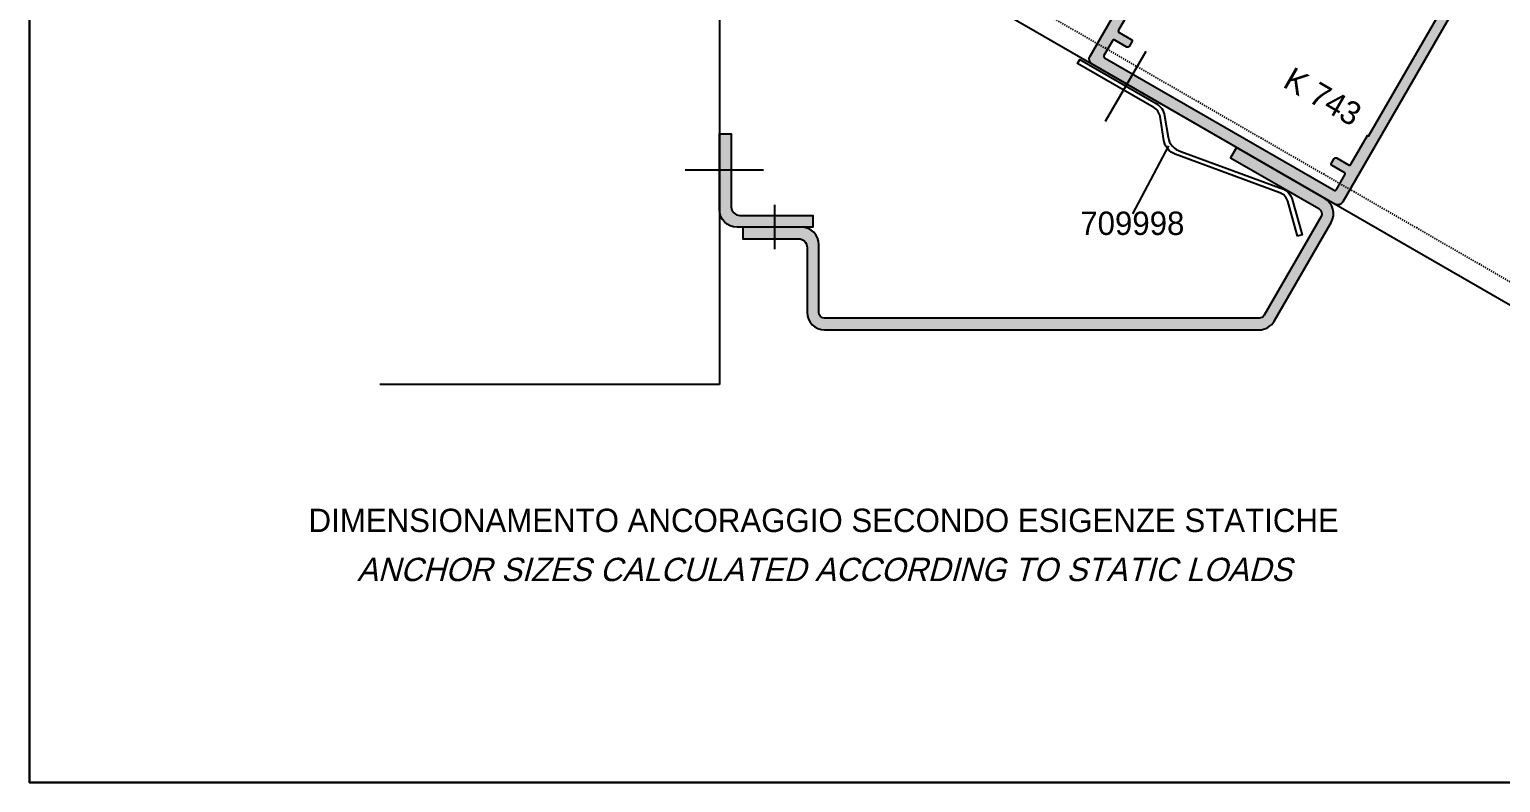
# Model space of a CAD drawing. Header units: millimetres. Extents: x -153 to 2280, y 0 to 724.
# Drawn here: x 1610 to 1736, y 397 to 461.6 of the extents above; entities that cross this region are included whole.
import ezdxf
from ezdxf.enums import TextEntityAlignment as Align

# ---------------------------------------------------------------- set-up
doc = ezdxf.new("R2010")
doc.units = ezdxf.units.MM
doc.header["$LTSCALE"] = 0.025
doc.header["$MEASUREMENT"] = 0
doc.linetypes.add('CENTER', pattern=[2, 1.25, -0.25, 0.25, -0.25])
doc.linetypes.add('HIDDEN', pattern=[0.375, 0.25, -0.125])
for name, color, linetype in [('ASSI', 1, 'CENTER'), ('FILL', 253, 'Continuous'), ('FINE', 7, 'Continuous'), ('GROSSA', 8, 'Continuous'), ('MARCHIO', 7, 'Continuous'), ('MURO', 5, 'Continuous'), ('NASCOSTA', 7, 'HIDDEN'), ('QUOTE', 254, 'Continuous'), ('TESTO', 2, 'Continuous')]:
    doc.layers.add(name, color=color, linetype=linetype)
doc.styles.add('Aluk Text', font='GOTHIC.TTF')

msp = doc.modelspace()

# ---------------------------------------------------------------- hatches: boundary and pattern name
at = {"layer": 'FILL'}
h = msp.add_hatch(color=256, dxfattribs=at)
h.dxf.hatch_style = 1
edge = h.paths.add_edge_path()
edge.add_arc((1740.119171561379, 507.4357622998471), 0.154869648702636, 61.85579808221962, 148.2641758462396, ccw=False)
edge.add_line((1740.19222237823, 507.5723206619006), (1740.701330970548, 507.2783866790788))
edge.add_arc((1740.626330970548, 507.148482868511), 0.1500000000001644, 15.000000000028194, 59.999999999991076, ccw=False)
edge.add_line((1740.771219844491, 507.1873057252765), (1740.867166828212, 506.8292267072006))
edge.add_arc((1740.700431156916, 506.7845500187277), 0.1726174689163598, -114.68393617732289, 15.000000000005116, ccw=False)
edge.add_line((1740.628343971446, 506.6277054196302), (1740.4118376205, 506.7527054196302))
edge.add_arc((1740.3368376205, 506.6228016090625), 0.1499999999999741, 59.99999999998677, 150.0000000000036)
edge.add_line((1740.206933809932, 506.6978016090625), (1739.964711484906, 506.2782602353888))
edge.add_arc((1740.094615295473, 506.2032602353888), 0.1499999999999968, 150.0000000000043, 210.0000000000199)
edge.add_line((1739.964711484906, 506.1282602353888), (1740.570929267555, 505.0782602353888))
edge.add_line((1740.570929267555, 505.0782602353888), (1740.570929267555, 504.9282602353888))
edge.add_line((1740.570929267555, 504.9282602353888), (1740.547201953582, 504.8871633220604))
edge.add_line((1740.547201953582, 504.8871633220604), (1740.342298143014, 504.8322595114928))
edge.add_line((1740.342298143014, 504.8322595114928), (1740.397201953582, 504.6273557009251))
edge.add_line((1740.397201953582, 504.6273557009251), (1740.148664294474, 504.1968758477558))
edge.add_line((1740.148664294474, 504.1968758477558), (1739.943760483906, 504.1419720371882))
edge.add_line((1739.943760483906, 504.1419720371882), (1739.998664294473, 503.9370682266204))
edge.add_line((1739.998664294474, 503.9370682266204), (1739.751164294474, 503.5083856517472))
edge.add_line((1739.751164294474, 503.5083856517471), (1739.546260483906, 503.4534818411794))
edge.add_line((1739.546260483906, 503.4534818411794), (1739.601164294474, 503.2485780306118))
edge.add_line((1739.601164294474, 503.2485780306118), (1739.353664294474, 502.8198954557384))
edge.add_line((1739.353664294474, 502.8198954557385), (1739.148760483906, 502.7649916451709))
edge.add_line((1739.148760483906, 502.7649916451708), (1739.203664294474, 502.5600878346031))
edge.add_line((1739.203664294474, 502.5600878346032), (1738.956164294474, 502.1314052597298))
edge.add_line((1738.956164294474, 502.1314052597298), (1738.751260483906, 502.0765014491622))
edge.add_line((1738.751260483906, 502.0765014491622), (1738.806164294474, 501.8715976385945))
edge.add_line((1738.806164294474, 501.8715976385945), (1738.558664294474, 501.4429150637212))
edge.add_line((1738.558664294474, 501.4429150637212), (1738.353760483906, 501.3880112531536))
edge.add_line((1738.353760483906, 501.3880112531536), (1738.408664294474, 501.1831074425859))
edge.add_line((1738.408664294474, 501.1831074425859), (1738.161164294474, 500.7544248677126))
edge.add_line((1738.161164294474, 500.7544248677126), (1737.956260483906, 500.6995210571449))
edge.add_line((1737.956260483906, 500.6995210571449), (1738.011164294473, 500.4946172465773))
edge.add_line((1738.011164294473, 500.4946172465773), (1737.763664294474, 500.065934671704))
edge.add_line((1737.763664294474, 500.065934671704), (1737.558760483906, 500.0110308611363))
edge.add_line((1737.558760483906, 500.0110308611363), (1737.613892042971, 499.8052770816063))
edge.add_arc((1738.419305188302, 499.3009157908698), 0.9503002926792723, 147.9446100080823, 332.0553899919115)
edge.add_line((1739.258801451431, 498.8555881918389), (1739.457862561664, 499.2003721485729))
edge.add_line((1739.457862561664, 499.2003721485729), (1739.662766372232, 499.2552759591406))
edge.add_line((1739.662766372232, 499.2552759591406), (1739.607862561664, 499.4601797697082))
edge.add_line((1739.607862561664, 499.4601797697082), (1739.855362561664, 499.8888623445815))
edge.add_line((1739.855362561664, 499.8888623445816), (1740.060266372232, 499.9437661551492))
edge.add_line((1740.060266372232, 499.9437661551492), (1740.005362561664, 500.1486699657169))
edge.add_line((1740.005362561664, 500.1486699657169), (1740.252862561664, 500.5773525405902))
edge.add_line((1740.252862561664, 500.5773525405902), (1740.457766372232, 500.6322563511579))
edge.add_line((1740.457766372232, 500.6322563511579), (1740.402862561664, 500.8371601617255))
edge.add_line((1740.402862561664, 500.8371601617255), (1740.650362561664, 501.2658427365989))
edge.add_line((1740.650362561664, 501.2658427365988), (1740.855266372232, 501.3207465471664))
edge.add_line((1740.855266372232, 501.3207465471665), (1740.800362561664, 501.5256503577342))
edge.add_line((1740.800362561664, 501.5256503577342), (1741.047862561664, 501.9543329326074))
edge.add_line((1741.047862561664, 501.9543329326074), (1741.252766372232, 502.0092367431751))
edge.add_line((1741.252766372232, 502.0092367431751), (1741.197862561664, 502.2141405537428))
edge.add_line((1741.197862561664, 502.2141405537428), (1741.445362561664, 502.6428231286161))
edge.add_line((1741.445362561664, 502.6428231286161), (1741.650266372232, 502.6977269391837))
edge.add_line((1741.650266372232, 502.6977269391837), (1741.595362561664, 502.9026307497514))
edge.add_line((1741.595362561664, 502.9026307497514), (1741.842862561664, 503.3313133246247))
edge.add_line((1741.842862561664, 503.3313133246247), (1742.047766372232, 503.3862171351925))
edge.add_line((1742.047766372232, 503.3862171351925), (1741.992862561664, 503.5911209457601))
edge.add_line((1741.992862561664, 503.5911209457601), (1742.216377534745, 503.9782602353888))
edge.add_arc((1742.346281345313, 503.9032602353888), 0.1500000000000143, 90.00000000003263, 150.0000000000144, ccw=False)
edge.add_line((1742.346281345313, 504.0532602353888), (1743.558716910611, 504.0532602353888))
edge.add_arc((1743.558716910611, 504.2032602353887), 0.1499999999998494, 270.0000000000109, 330.0000000000546)
edge.add_line((1743.688620721178, 504.1282602353888), (1743.930843046205, 504.5478016090626))
edge.add_arc((1743.800939235638, 504.6228016090625), 0.1500000000000039, 329.9999999999996, 420.000000000007)
edge.add_line((1743.875939235638, 504.7527054196303), (1743.659432884691, 504.8777054196303))
edge.add_arc((1743.760612648715, 505.0183076542859), 0.173223361698002, 105.42337010284689, 234.26056607443388, ccw=False)
edge.add_line((1743.714544010748, 505.1852927243787), (1744.072623028824, 505.2812397080986))
edge.add_arc((1744.111445885589, 505.1363508341551), 0.1500000000001109, 60.00000000001933, 104.99999999997189, ccw=False)
edge.add_line((1744.186445885589, 505.2662546447229), (1744.695554477908, 504.9723206619009))
edge.add_arc((1744.620398767252, 504.8421471525896), 0.1503114212912245, -29.88343861685439, 59.999999995569226, ccw=False)
edge.add_line((1744.750724902358, 504.7672564196578), (1743.649880984126, 502.8605388220772))
edge.add_arc((1743.519977173559, 502.9355388220771), 0.1499999999999405, 239.9999999999867, 329.9999999999981, ccw=False)
edge.add_arc((1743.369977173558, 502.6757312009418), 0.1500000000000195, 60.00000000002186, 150.0000000000198)
edge.add_line((1743.240073362991, 502.7507312009417), (1742.540073362991, 501.5382956356435))
edge.add_arc((1742.669977173558, 501.4632956356435), 0.1499999999999722, 149.9999999999989, 239.9999999999989)
edge.add_arc((1742.519977173559, 501.2034880145083), 0.1499999999999579, -30.000000000006594, 60.0000000000083, ccw=False)
edge.add_line((1742.649880984126, 501.1284880145083), (1741.949880984126, 499.91605244921))
edge.add_arc((1741.819977173559, 499.99105244921), 0.1499999999999722, 240.00000000000432, 329.99999999999886, ccw=False)
edge.add_arc((1741.669977173558, 499.7312448280746), 0.1499999999999722, 59.99999999999887, 149.9999999999989)
edge.add_line((1741.540073362991, 499.8062448280746), (1740.840917281234, 498.5952709720516))
edge.add_arc((1740.970821091802, 498.5202709720517), 0.1499999999999793, 149.9999999999942, 240.0000000000016)
edge.add_arc((1740.820821091802, 498.2604633509163), 0.1499999999999722, -30.00000000000108, 59.99999999999892, ccw=False)
edge.add_line((1740.95072490237, 498.1854633509163), (1740.400724902369, 497.2328354067533))
edge.add_arc((1740.530628712937, 497.1578354067533), 0.1499999999999476, 149.9999999999934, 240.0000000000083)
edge.add_line((1740.455628712937, 497.0279315961857), (1743.65992270694, 495.1779315961857))
edge.add_arc((1743.73492270694, 495.3078354067533), 0.1499999999999864, 239.9999999999895, 329.9999999999989)
edge.add_line((1743.864826517507, 495.2328354067533), (1744.414826517508, 496.1854633509163))
edge.add_arc((1744.28492270694, 496.2604633509163), 0.1500000000000072, 330.0000000000192, 419.9999999999949)
edge.add_line((1744.35992270694, 496.3903671614839), (1743.970211275237, 496.615367161484))
edge.add_arc((1744.045211275237, 496.7452709720516), 0.1499999999999987, 149.9999999999996, 239.9999999999922, ccw=False)
edge.add_line((1743.915307464669, 496.8202709720516), (1744.065307464669, 497.080078593187))
edge.add_arc((1744.195211275237, 497.0050785931869), 0.1500000000000252, 59.999999999970726, 149.9999999999855, ccw=False)
edge.add_line((1744.270211275237, 497.1349824037545), (1745.731947811719, 496.2910484209325))
edge.add_arc((1745.656947811718, 496.1611446103648), 0.1500000000000763, 14.999999999991928, 59.99999999998431, ccw=False)
edge.add_line((1745.801836685662, 496.1999674671302), (1745.897783669382, 495.8418884490544))
edge.add_arc((1745.752894795438, 495.8030655922889), 0.1499999999999692, -29.999999999952593, 15.000000000042576, ccw=False)
edge.add_line((1745.882798606006, 495.728065592289), (1745.863864623184, 495.6952709720516))
edge.add_arc((1745.733960812616, 495.7702709720515), 0.1499999999999826, 240.0000000000083, 330.0000000000137, ccw=False)
edge.add_line((1745.658960812616, 495.6403671614839), (1745.269249380913, 495.865367161484))
edge.add_arc((1745.194249380914, 495.7354633509162), 0.1500000000000318, 60.00000000002456, 150.0000000000151)
edge.add_line((1745.064345570346, 495.8104633509162), (1744.514345570346, 494.8578354067533))
edge.add_arc((1744.644249380913, 494.7828354067534), 0.1500000000000143, 150.0000000000144, 240.0000000000219)
edge.add_line((1744.569249380913, 494.6529315961857), (1746.150427475317, 493.7400379977453))
edge.add_line((1746.150427475317, 493.7400379977453), (1746.204649553388, 493.535527785618))
edge.add_line((1746.204649553388, 493.535527785618), (1746.408871631459, 493.5908251946261))
edge.add_line((1746.408871631459, 493.5908251946261), (1747.990049725862, 492.6779315961857))
edge.add_arc((1748.065049725862, 492.8078354067533), 0.1499999999999476, 239.9999999999934, 330.0000000000028)
edge.add_line((1748.19495353643, 492.7328354067533), (1748.74495353643, 493.6854633509162))
edge.add_arc((1748.615049725862, 493.7604633509163), 0.1499999999999902, 329.9999999999652, 419.9999999999801)
edge.add_line((1748.690049725862, 493.8903671614839), (1748.300338294159, 494.1153671614838))
edge.add_arc((1748.375338294159, 494.2452709720515), 0.1500000000000536, 149.9999999999815, 239.9999999999667, ccw=False)
edge.add_line((1748.245434483591, 494.3202709720516), (1748.264368466413, 494.353065592289))
edge.add_arc((1748.394272276981, 494.278065592289), 0.1499999999999514, 104.99999999996629, 149.9999999999692, ccw=False)
edge.add_line((1748.355449420216, 494.4229544662323), (1748.713528438291, 494.5189014499522))
edge.add_arc((1748.752351295057, 494.3740125760087), 0.1500000000001329, 60.00000000000989, 105.0000000000033, ccw=False)
edge.add_line((1748.827351295057, 494.5039163865765), (1749.6395687787, 494.0349824037545))
edge.add_arc((1749.5645687787, 493.9050785931869), 0.1499999999999722, -30.00000000000108, 59.99999999999892, ccw=False)
edge.add_line((1749.694472589268, 493.8300785931869), (1722.519472589268, 446.7615978975026))
edge.add_arc((1722.086459887376, 447.0115978975026), 0.4999999999999918, 239.9999999999995, 329.9999999999995, ccw=False)
edge.add_line((1721.836459887376, 446.5785851956104), (1701.051850196549, 458.5785851956104))
edge.add_arc((1701.301850196549, 459.0115978975026), 0.4999999999999918, 149.9999999999995, 239.9999999999995, ccw=False)
edge.add_line((1700.868837494657, 459.2615978975026), (1728.043837494657, 506.3300785931868))
edge.add_arc((1728.173741305225, 506.2550785931869), 0.1499999999999651, 59.99999999999619, 150.0000000000036, ccw=False)
edge.add_line((1728.248741305225, 506.3849824037545), (1729.060958788868, 505.9160484209325))
edge.add_arc((1728.985958788868, 505.7861446103649), 0.1499999999998751, 15.000000000012903, 60.00000000000881, ccw=False)
edge.add_line((1729.130847662811, 505.8249674671303), (1729.226794646531, 505.4668884490543))
edge.add_arc((1729.081905772588, 505.4280655922889), 0.1499999999999417, -29.999999999957993, 15.000000000045418, ccw=False)
edge.add_line((1729.211809583156, 505.353065592289), (1729.192875600334, 505.3202709720516))
edge.add_arc((1729.062971789766, 505.3952709720515), 0.1499999999999703, 240.00000000000358, 330.00000000001097, ccw=False)
edge.add_line((1728.987971789766, 505.2653671614839), (1728.598260358063, 505.490367161484))
edge.add_arc((1728.523260358063, 505.3604633509162), 0.1500000000000143, 60.00000000001443, 150.0000000000218)
edge.add_line((1728.393356547495, 505.4354633509162), (1727.843356547495, 504.4828354067533))
edge.add_arc((1727.973260358063, 504.4078354067533), 0.1499999999999599, 149.9999999999962, 240.0000000000036)
edge.add_line((1727.898260358063, 504.2779315961857), (1729.479438452466, 503.3650379977453))
edge.add_line((1729.479438452466, 503.3650379977453), (1729.533660530537, 503.160527785618))
edge.add_line((1729.533660530537, 503.160527785618), (1729.737882608608, 503.2158251946261))
edge.add_line((1729.737882608608, 503.2158251946261), (1731.319060703011, 502.3029315961857))
edge.add_arc((1731.394060703012, 502.4328354067533), 0.1499999999999599, 239.9999999999962, 330.0000000000063)
edge.add_line((1731.523964513579, 502.3578354067533), (1732.073964513579, 503.3104633509163))
edge.add_arc((1731.944060703011, 503.3854633509163), 0.1500000000000252, 329.9999999999855, 419.9999999999808)
edge.add_line((1732.019060703012, 503.515367161484), (1731.629349271309, 503.740367161484))
edge.add_arc((1731.704349271309, 503.8702709720516), 0.1499999999999845, 149.9999999999942, 240.0000000000016, ccw=False)
edge.add_line((1731.574445460741, 503.9452709720516), (1731.593379443563, 503.978065592289))
edge.add_arc((1731.723283254131, 503.9030655922891), 0.1499999999998926, 105.000000000022, 150.000000000019, ccw=False)
edge.add_line((1731.684460397365, 504.0479544662323), (1732.042539415441, 504.1439014499524))
edge.add_arc((1732.081362272206, 503.999012576009), 0.15, 59.999999999955776, 104.99999999996069, ccw=False)
edge.add_line((1732.156362272206, 504.1289163865766), (1733.618098808688, 503.2849824037545))
edge.add_arc((1733.543098808688, 503.1550785931869), 0.1499999999999651, -30.00000000000108, 60.00000000000358, ccw=False)
edge.add_line((1733.673002619256, 503.0800785931869), (1733.523002619256, 502.8202709720516))
edge.add_arc((1733.393098808688, 502.8952709720514), 0.1499999999999243, 240.0000000000197, 330.00000000001967, ccw=False)
edge.add_line((1733.318098808688, 502.7653671614838), (1732.928387376985, 502.9903671614839))
edge.add_arc((1732.853387376985, 502.8604633509163), 0.1499999999999599, 59.99999999999617, 150.0000000000036)
edge.add_line((1732.723483566417, 502.9354633509163), (1732.173483566417, 501.9828354067533))
edge.add_arc((1732.303387376985, 501.9078354067533), 0.1499999999999599, 149.9999999999962, 240.0000000000036)
edge.add_line((1732.228387376985, 501.7779315961857), (1735.432681370988, 499.9279315961857))
edge.add_arc((1735.507681370987, 500.0578354067533), 0.1499999999999722, 239.9999999999989, 329.9999999999989)
edge.add_line((1735.637585181555, 499.9828354067533), (1736.187585181556, 500.9354633509162))
edge.add_arc((1736.317488992123, 500.8604633509162), 0.1499999999999651, 59.99999999999619, 150.0000000000036, ccw=False)
edge.add_arc((1736.467488992123, 501.1202709720516), 0.1499999999999897, 240.000000000009, 330.0000000000043)
edge.add_line((1736.597392802691, 501.0452709720516), (1737.296548884447, 502.2562448280746))
edge.add_arc((1737.166645073879, 502.3312448280745), 0.1499999999999897, 330.000000000009, 419.9999999999969)
edge.add_arc((1737.316645073879, 502.5910524492099), 0.1499999999999916, 149.9999999999969, 239.9999999999969, ccw=False)
edge.add_line((1737.186741263312, 502.6660524492099), (1737.886741263312, 503.8784880145082))
edge.add_arc((1738.01664507388, 503.8034880145082), 0.1499999999999599, 59.99999999998943, 149.9999999999962, ccw=False)
edge.add_arc((1738.166645073879, 504.0632956356434), 0.1499999999999722, 239.9999999999989, 329.9999999999989)
edge.add_line((1738.296548884447, 503.9882956356435), (1738.996548884447, 505.2007312009417))
edge.add_arc((1738.866645073879, 505.2757312009417), 0.1500000000000323, 329.9999999999808, 419.9999999999734)
edge.add_arc((1739.01664507388, 505.535538822077), 0.1499999999999703, 150.0000000000036, 240.000000000011, ccw=False)
edge.add_line((1738.886741263312, 505.610538822077), (1739.987539382212, 507.5171770928885))
edge.add_line((1739.987539382212, 507.5171770928885), (1739.987457652058, 507.5172242798171))
edge = h.paths.add_edge_path(flags=16)
edge.add_line((1721.978447185483, 447.8245144099625), (1722.703447185483, 449.08025124545))
edge.add_arc((1722.573543374916, 449.1552512454499), 0.1499999999999774, 330.0000000000063, 420.0000000000015)
edge.add_line((1722.648543374916, 449.2851550560176), (1721.609312890374, 449.8851550560175))
edge.add_arc((1721.684312890374, 450.0150588665853), 0.1500000000000162, 149.9999999999902, 240.0000000000023, ccw=False)
edge.add_line((1721.554409079807, 450.0900588665853), (1721.779409079807, 450.4797702982883))
edge.add_arc((1721.909312890374, 450.4047702982883), 0.1500000000000091, 59.999999999994884, 150.000000000007, ccw=False)
edge.add_line((1721.984312890374, 450.5346741088559), (1723.023543374916, 449.9346741088559))
edge.add_arc((1723.098543374916, 450.0645779194236), 0.1500000000000356, 240.0000000000003, 330.0000000000003)
edge.add_line((1723.228447185483, 449.9895779194236), (1724.653447185483, 452.4577503202092))
edge.add_line((1724.653447185483, 452.4577503202092), (1724.740049725862, 452.4077503202092))
edge.add_line((1724.740049725862, 452.4077503202092), (1734.615049725862, 469.5117520449519))
edge.add_line((1734.615049725862, 469.5117520449519), (1734.528447185483, 469.5617520449518))
edge.add_line((1734.528447185483, 469.5617520449519), (1736.028447185483, 472.1598282563052))
edge.add_line((1736.028447185484, 472.1598282563052), (1736.115049725862, 472.1098282563053))
edge.add_line((1736.115049725862, 472.1098282563053), (1745.990049725862, 489.2138299810479))
edge.add_line((1745.990049725862, 489.2138299810479), (1745.903447185484, 489.2638299810479))
edge.add_line((1745.903447185483, 489.2638299810479), (1747.328447185483, 491.7320023818336))
edge.add_arc((1747.198543374916, 491.8070023818335), 0.1499999999999722, 329.9999999999989, 419.9999999999989)
edge.add_line((1747.273543374916, 491.9369061924012), (1727.614766709009, 503.2869061924013))
edge.add_arc((1727.539766709009, 503.1570023818335), 0.150000000000002, 60.00000000001173, 150.0000000000117)
edge.add_line((1727.409862898441, 503.2320023818335), (1725.984862898441, 500.7638299810479))
edge.add_line((1725.984862898441, 500.7638299810479), (1725.898260358063, 500.8138299810479))
edge.add_line((1725.898260358063, 500.8138299810479), (1716.023260358063, 483.7098282563052))
edge.add_line((1716.023260358063, 483.7098282563052), (1716.109862898441, 483.6598282563053))
edge.add_line((1716.109862898441, 483.6598282563053), (1714.609862898441, 481.0617520449519))
edge.add_line((1714.609862898441, 481.0617520449519), (1714.523260358063, 481.111752044952))
edge.add_line((1714.523260358063, 481.111752044952), (1704.648260358063, 464.0077503202093))
edge.add_line((1704.648260358063, 464.0077503202093), (1704.734862898441, 463.9577503202092))
edge.add_line((1704.734862898441, 463.9577503202092), (1703.309862898441, 461.4895779194236))
edge.add_arc((1703.439766709009, 461.4145779194236), 0.1500000000000058, 149.9999999999875, 239.9999999999875)
edge.add_line((1703.364766709009, 461.2846741088559), (1704.40399719355, 460.6846741088559))
edge.add_arc((1704.328997193551, 460.5547702982882), 0.1499999999999835, -30.000000000000796, 60.000000000007674, ccw=False)
edge.add_line((1704.458901004118, 460.4797702982883), (1704.233901004118, 460.0900588665853))
edge.add_arc((1704.10399719355, 460.1650588665852), 0.1499999999999579, 239.9999999999962, 330.0000000000083, ccw=False)
edge.add_line((1704.02899719355, 460.0351550560176), (1702.989766709009, 460.6351550560176))
edge.add_arc((1702.914766709009, 460.5052512454499), 0.1500000000000029, 60.00000000000566, 150.0000000000019)
edge.add_line((1702.784862898441, 460.5802512454499), (1702.059862898441, 459.3245144099625))
edge.add_arc((1702.189766709009, 459.2495144099626), 0.1499999999999932, 150.0000000000067, 240.000000000015)
edge.add_line((1702.114766709009, 459.1196105993948), (1721.773543374916, 447.7696105993948))
edge.add_arc((1721.848543374916, 447.8995144099625), 0.150000000000011, 239.9999999999949, 329.9999999999902)
h = msp.add_hatch(color=256, dxfattribs=at)
h.dxf.hatch_style = 1
h.paths.add_polyline_path([(1670.122984496182, 449.4829209196302), (1669.122984496182, 449.4829209196302), (1669.122984496182, 446.1079209196302), (1669.12298471126, 446.1071176552966, 0.4140567239444666), (1670.622984496182, 444.6079209196302), (1671.123279539844, 444.6079209196302), (1671.123279539844, 444.6120864075751), (1673.877110235151, 444.6122500124981), (1673.877110235151, 445.6079209196302), (1670.872984496182, 445.6079209196302, -0.4142135623730949), (1670.122984496182, 446.3579209196302)])
h.paths.add_polyline_path([(1670.122984496182, 452.6079209196302), (1669.122984496182, 452.6079209196302), (1669.122984496182, 449.4829209196302), (1670.122984496182, 449.4829209196302)])
h.paths.add_polyline_path([(1677.130740085553, 445.6079209196302), (1673.877110235151, 445.6079209196302), (1673.877110235151, 444.6122500124981), (1676.131013021372, 444.6123839167329), (1677.13123597412, 444.6079209196302)])
h = msp.add_hatch(color=256, dxfattribs=at)
h.dxf.hatch_style = 1
h.paths.add_polyline_path([(1673.877110235151, 444.6079209196302), (1671.123279539844, 444.6079209196302), (1671.123279539844, 443.6120864075751), (1673.877110235151, 443.6122586092871)])
h.paths.add_polyline_path([(1676.246637728788, 444.6079209196302), (1673.877110235151, 444.6079209196302), (1673.877110235151, 443.6122586092871), (1675.880966122598, 443.6123839152665, -0.4142318776022541), (1676.631013021372, 442.8623839167329), (1676.631013021372, 437.3049519473407, 0.4142135623730949), (1678.131013021372, 435.8049519473407), (1715.34811534466, 435.8049519473407, 0.2679491924311265), (1716.647153450337, 436.5549519473407), (1721.526318574936, 445.0059138416642, 0.4142135623730917), (1720.977280469259, 447.0549519473408), (1713.410441781798, 451.4236683004611), (1712.910441781798, 450.5576428966767), (1720.477280469259, 446.1889265435565, -0.4142135623730964), (1720.660293171151, 445.5059138416643), (1715.781128046552, 437.0549519473407, -0.2679491924311224), (1715.34811534466, 436.8049519473407), (1678.131013021372, 436.8049519473406, -0.4142135623730955), (1677.631013021372, 437.3049519473405), (1677.631013021372, 443.1123839167329, 0.3917903987866495)])

# ---------------------------------------------------------------- linework, layer by layer
at = {"layer": 'ASSI', "ltscale": 250}
for p, q in [((1702.205920939146, 453.6946700778129), (1705.673431842417, 459.7005751380772)), ((1672.90345413271, 449.4829209196302), (1666.187363970762, 449.4829209196302)), ((1673.877110235151, 442.7103869011619), (1673.877110235151, 446.5054549380985))]:
    msp.add_line(p, q, dxfattribs=at)
at = {"layer": 'FINE'}
msp.add_lwpolyline([(1757.989805004416, 425.7054416601819), (1678.968202400046, 471.3285851956105), (1678.968202400046, 531.3730131913316), (1726.618837494657, 503.8619061924012)], dxfattribs=at)
msp.add_lwpolyline([(1718.648572999782, 443.8382490222569), (1717.81582305246, 446.8222086996763, 0.2411073510479861), (1717.13584928775, 447.5589722585938), (1708.164480463812, 450.8569578587585, -0.2705251383352182), (1707.201606521142, 452.0233274379905), (1706.865338970821, 454.084574986456, 0.2250594853300305), (1706.329690810223, 454.8600925938491), (1699.799241260719, 458.6304493991847), (1699.999241260719, 458.9768595606984), (1706.529690810223, 455.2065027553629, -0.2250594853300302), (1707.260120120129, 454.1489787452814), (1707.560334814036, 452.3087274298099, 0.2967392617946522), (1708.662058454751, 451.0988346161882), (1717.143417961389, 447.9809824721456, -0.2379268940040968), (1718.157024784783, 447.0876668843025), (1719.033850951546, 443.9457706474529)], format="xyb", close=True, dxfattribs=at)
at = {"layer": 'GROSSA'}
for points in [[(1749.694472589268, 493.8300785931869), (1722.519472589268, 446.7615978975026, -0.414213562373095), (1721.836459887376, 446.5785851956104), (1701.051850196549, 458.5785851956104, -0.414213562373095), (1700.868837494657, 459.2615978975026), (1728.043837494657, 506.3300785931869, -0.4142135623731228)], [(1704.734862898441, 463.9577503202092), (1703.309862898441, 461.4895779194236, 0.414213562373095), (1703.364766709009, 461.2846741088559), (1704.40399719355, 460.6846741088559, -0.4142135623731505), (1704.458901004118, 460.4797702982883), (1704.233901004118, 460.0900588665853, -0.4142135623731504), (1704.02899719355, 460.0351550560176), (1702.989766709009, 460.6351550560176, 0.4142135623730811), (1702.784862898441, 460.5802512454499), (1702.059862898441, 459.3245144099625, 0.4142135623731365), (1702.114766709009, 459.1196105993948), (1721.773543374916, 447.7696105993948, 0.4142135623730813), (1721.978447185483, 447.8245144099625), (1722.703447185483, 449.0802512454499, 0.4142135623730396), (1722.648543374916, 449.2851550560176), (1721.609312890374, 449.8851550560175, -0.4142135623731504), (1721.554409079807, 450.0900588665853), (1721.779409079807, 450.4797702982883, -0.4142135623731505), (1721.984312890374, 450.5346741088559), (1723.023543374916, 449.9346741088559, 0.414213562373095), (1723.228447185483, 449.9895779194236), (1724.653447185483, 452.4577503202092), (1724.740049725862, 452.4077503202092), (1734.615049725862, 469.5117520449519)]]:
    msp.add_lwpolyline(points, format="xyb", dxfattribs=at)
for points in [[(1669.122984496182, 446.1079209196302), (1669.122984496182, 452.6079209196302), (1670.122984496182, 452.6079209196302), (1670.122984496182, 446.3579209196302, 0.414213562373095), (1670.872984496182, 445.6079209196302), (1677.130740085553, 445.6079209196302), (1677.13123597412, 444.6079209196302), (1670.622984496182, 444.6079209196302, -0.414213562373095)], [(1676.131013021372, 444.6123839167329), (1671.123279539844, 444.6120864075751), (1671.123279539844, 443.6120864075751), (1675.881013021372, 443.6123839167329, -0.414213562373095), (1676.631013021372, 442.8623839167329), (1676.631013021372, 437.3049519473407, 0.414213562373095), (1678.131013021372, 435.8049519473407), (1715.34811534466, 435.8049519473407, 0.2679491924311262), (1716.647153450337, 436.5549519473407), (1721.526318574936, 445.0059138416642, 0.4142135623730989), (1720.977280469259, 447.0549519473407), (1713.410441781798, 451.4236683004611), (1712.910441781798, 450.5576428966767), (1720.477280469259, 446.1889265435565, -0.414213562373095), (1720.660293171151, 445.5059138416643), (1715.781128046552, 437.0549519473407, -0.2679491924311219), (1715.34811534466, 436.8049519473407), (1678.131013021372, 436.8049519473406, -0.4142135623730909), (1677.631013021372, 437.3049519473406), (1677.631013021372, 443.1123839167329, 0.4142135623730964)]]:
    msp.add_lwpolyline(points, format="xyb", close=True, dxfattribs=at)
at = {"layer": 'MARCHIO'}
for points in [[(1610.000002465813, 397.0000008601816), (1610.000002465813, 694.0000008601814), (1820.000002465813, 694.0000008601814), (1820.000002465813, 397.0000008601816)], [(1610.00000178065, 397.0000004756924), (1610.00000178065, 694.0000004756923), (1820.00000178065, 694.0000004756923), (1820.00000178065, 397.0000004756924)], [(1820.000003056764, 693.9999994246718), (1610.000003056764, 693.9999994246718), (1610.000003056764, 396.9999994246719), (1820.000003056764, 396.9999994246719)]]:
    msp.add_lwpolyline(points, close=True, dxfattribs=at)
at = {"layer": 'MURO'}
for p, q in [((1668.995486307501, 658.8745206820679), (1669.131013021372, 431.1156132143823)), ((1669.131013021372, 431.1156132143823), (1640.028206652852, 431.1156132143823))]:
    msp.add_line(p, q, dxfattribs=at)
at = {"layer": 'NASCOSTA'}
msp.add_line((1758.876453150339, 427.2142610566204), (1678.968202400046, 473.3493111377742), dxfattribs=at)
at = {"layer": 'QUOTE'}
msp.add_line((1704.522435138108, 445.7589370867162), (1707.614149450722, 451.5755672934175), dxfattribs=at)

# ---------------------------------------------------------------- texts
at = {"layer": 'TESTO', "style": 'Aluk Text'}
msp.add_text('K 743', height=2, rotation=329.9999999999999, dxfattribs=at).set_placement((1720.809958978764, 455.8004932905701), align=Align.MIDDLE)
msp.add_text('709998', height=2, dxfattribs=at).set_placement((1700.030861046131, 443.9357012669786))
msp.add_text('DIMENSIONAMENTO ANCORAGGIO SECONDO ESIGENZE STATICHE', height=2, dxfattribs=at).set_placement((1678.048623916857, 418.4751038761952), align=Align.CENTER)
at = {"layer": 'TESTO', "style": 'Aluk Text', "oblique": 15}
msp.add_text('ANCHOR SIZES CALCULATED ACCORDING TO STATIC LOADS ', height=2, dxfattribs=at).set_placement((1678.479106745817, 414.2672790209299), align=Align.CENTER)

doc.saveas('drawing.dxf')
